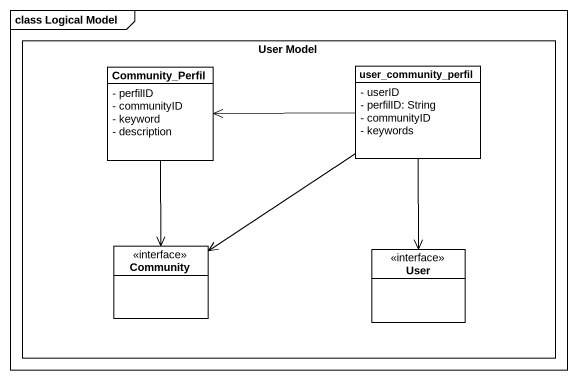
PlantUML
@startuml
mainframe class Logical Model
hide circle
hide empty members
skinparam classAttributeIconSize 0
rectangle "User Model" as User_Model {
  class Community_Perfil {
    - perfilID
    - communityID
    - keyword
    - description
  }
  class user_community_perfil {
    - userID
    - perfilID: String
    - communityID
    - keywords
  }
  class Community <<interface>>
  class User <<interface>>
}
Community_Perfil --> Community
user_community_perfil -left-> Community_Perfil
user_community_perfil --> Community
user_community_perfil --> User
@enduml
